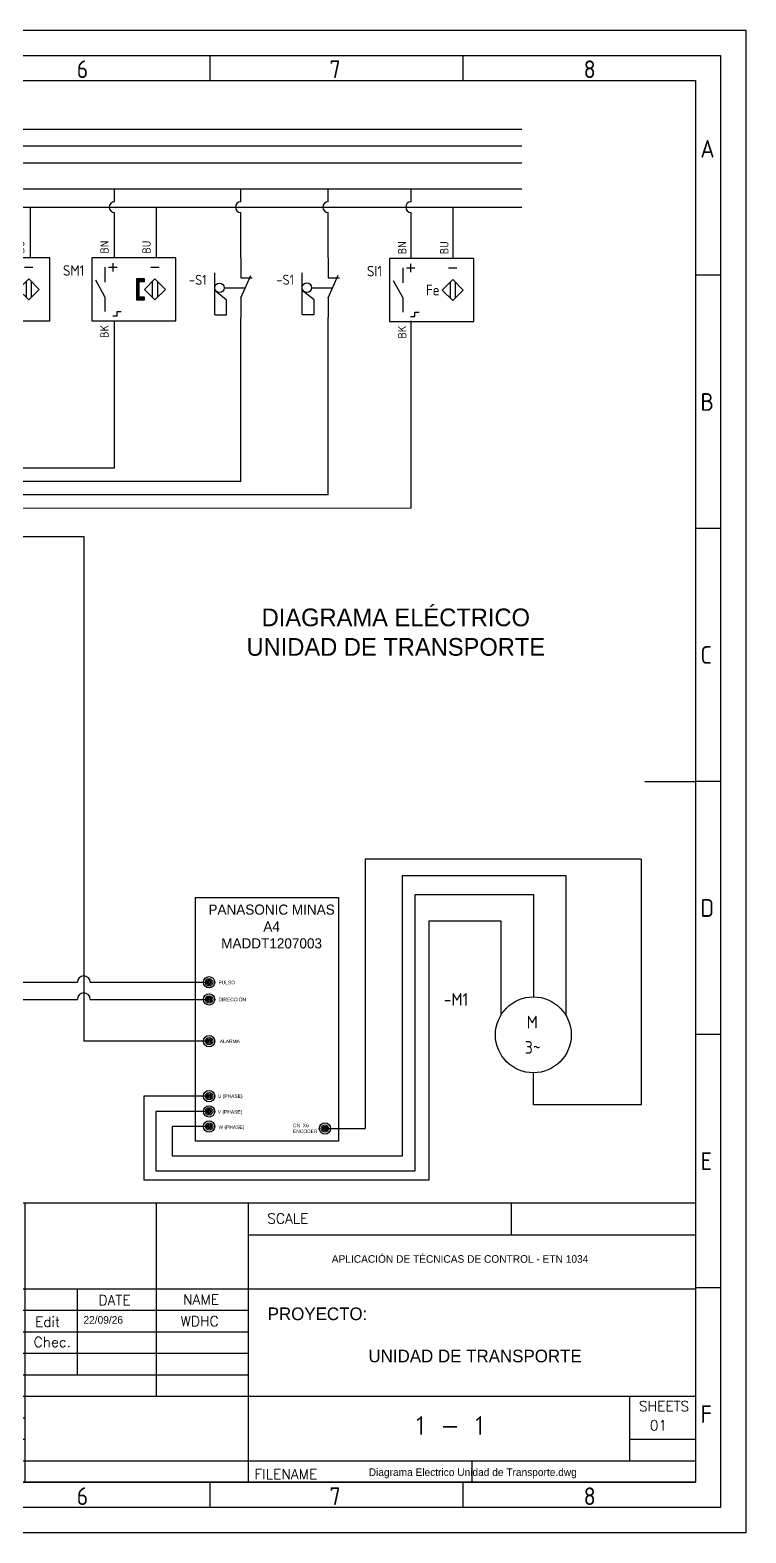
# Model space of a CAD drawing. Header units: inches. Extents: x 9 to 429, y 10 to 307.
# Drawn here: x 287 to 428.5, y 9.6 to 306.6 of the extents above; entities that cross this region are included whole.
import ezdxf
from ezdxf.enums import TextEntityAlignment as Align

# ---------------------------------------------------------------- set-up
doc = ezdxf.new("R2010")
doc.units = ezdxf.units.IN
doc.header["$MEASUREMENT"] = 0
for name, color, linetype in [('025', 5, 'Continuous'), ('035', 5, 'Continuous'), ('07', 7, 'Continuous'), ('MISC', 2, 'Continuous'), ('RED_0.5mm^2', 1, 'Continuous'), ('RED_2.5mm^2', 1, 'Continuous'), ('SYMS', 7, 'Continuous'), ('TAGS', 51, 'Continuous'), ('TERMS', 4, 'Continuous'), ('YEL_14_THHN', 2, 'Continuous')]:
    doc.layers.add(name, color=color, linetype=linetype)
doc.styles.add('ISO Proportional', font='isocp.shx')
doc.styles.add('WD', font='romans.shx')
doc.styles.add('WD_IEC', font='isocp2.shx', dxfattribs={"width": 0.9})

# ---------------------------------------------------------------- blocks, each defined once
blk = doc.blocks.new('IEC_border_a3')
at = {"layer": '035'}
for p, q in [((314, 292), (314, 287)), ((364, 292), (364, 287)), ((414.97, 248.54), (409.98, 248.54)), ((414.98, 198.5), (410, 198.5)), ((414.98, 148.5), (410, 148.5)), ((414.98, 98.5), (410, 98.5)), ((415, 48.46), (410.02, 48.46)), ((314, 10), (314, 5)), ((364, 10), (364, 5))]:
    blk.add_line(p, q, dxfattribs=at)
for points in [[(0, 297), (420, 297), (420, 0), (0, 0)], [(18, 287), (410, 287), (410, 10), (18, 10)]]:
    blk.add_lwpolyline(points, close=True, dxfattribs=at)
at = {"layer": '07'}
blk.add_line((400, 148.5), (410, 148.5), dxfattribs=at)
blk.add_lwpolyline([(13, 292), (415, 292), (415, 5), (13, 5)], close=True, dxfattribs=at)
at = {"layer": '035', "style": 'ISO Proportional'}
for s, p in [('6', (287.69, 287.5)), ('7', (337.67, 287.5)), ('8', (387.92, 287.5)), ('A', (410.98, 271.79)), ('B', (411, 221.75)), ('C', (411, 171.75)), ('D', (411, 121.75)), ('E', (411.02, 71.72)), ('F', (411.02, 21.72)), ('6', (287.69, 5.5)), ('7', (337.67, 5.5)), ('8', (387.92, 5.5))]:
    blk.add_text(s, height=3.5, dxfattribs=at).set_placement(p)
blk = doc.blocks.new('IEC_tblock_a3')
at = {"layer": '035'}
for p, q in [((-106.6, 55.25), (-106.6, 17)), ((-36.4, 55.25), (-36.4, 48.88)), ((-88.4, 48.88), (0, 48.88)), ((-179.4, 38.25), (-179.4, 0)), ((-153.4, 38.25), (-153.4, 0)), ((-140.4, 38.25), (-140.4, 0)), ((-122.2, 38.25), (-122.2, 21.25)), ((-187.2, 34), (-88.4, 34)), ((-187.2, 29.75), (-88.4, 29.75)), ((-187.2, 25.5), (-88.4, 25.5)), ((-187.2, 21.25), (-88.4, 21.25)), ((-187.2, 17), (-132.6, 17)), ((-187.2, 12.75), (-132.6, 12.75)), ((-187.2, 8.5), (-132.6, 8.5)), ((-13, 8.5), (0, 8.5)), ((-187.2, 4.25), (0, 4.25)), ((-44.2, 4.25), (-44.2, 0))]:
    blk.add_line(p, q, dxfattribs=at)
at = {"layer": '07'}
for p, q in [((-187.2, 55.25), (-187.2, 0)), ((-187.2, 55.25), (0, 55.25)), ((-132.6, 55.25), (-132.6, 0)), ((-88.4, 55.25), (-88.4, 0)), ((0, 55.25), (0, 0)), ((-187.2, 38.25), (0, 38.25)), ((-132.6, 17), (0, 17)), ((-13, 17), (-13, 4.25)), ((-187.2, 0), (0, 0))]:
    blk.add_line(p, q, dxfattribs=at)
at = {"style": 'WD'}
for tag, p in [('SCALE', (-69.88, 51.07)), ('SH', (-8.74, 10.06)), ('FILENAME', (-68.15, 0.8))]:
    blk.add_attdef(tag, p, '', height=2, dxfattribs=at)
for tag, height, p in [('EDDATE', 2, (-114.97, 30.8)), ('EDBY', 2, (-98.02, 30.86)), ('PROJDESC', 5, (-45.9, 29.2)), ('CKDATE', 2, (-114.85, 26.58)), ('CKBY', 2, (-97.88, 26.3)), ('DWGDESC', 5, (-44.85, 19.72)), ('DWGNO', 3.5, (-48.54, 9.46))]:
    blk.add_attdef(tag, text='', height=height, dxfattribs=at).set_placement(p, align=Align.CENTER)
at = {"style": 'WD', "flags": 1}
blk.add_attdef('WD_TB', (-120.95, 11.91), '', height=2, dxfattribs=at)
at = {"layer": '025', "style": 'WD'}
for s, p in [('SCALE', (-80.57, 51.13)), ('NAME', (-97.74, 35.14)), ('No:', (-183.81, 1.19)), ('Revision', (-166.53, 1.47)), ('Date', (-146.79, 1.28)), ('By', (-136.33, 1.37))]:
    blk.add_text(s, height=2, dxfattribs=at).set_placement(p, align=Align.CENTER)
for s, p in [('DATE', (-118, 35)), ('Edit', (-130.55, 30.72)), ('Chec.', (-130.82, 26.72)), ('SHEETS', (-11.17, 14.05)), ('FILENAME', (-87.18, 0.61))]:
    blk.add_text(s, height=2, dxfattribs=at).set_placement(p)
blk = doc.blocks.new('VLS12C')
for p, q in [((0, 7.5), (0, 2.5)), ((-4.14, 0), (1.11, 0)), ((0, -2.5), (2.5, 3.12)), ((0, 2.5), (2.87, 2.5)), ((0, -2.5), (0, -7.5))]:
    blk.add_line(p, q)
at = {"linetype": 'Continuous'}
for p, q in [((-6.54, -6.75), (-6.54, 3.75)), ((-6.54, -0.6), (-3.54, -3)), ((-3.54, -6.75), (-3.54, -3)), ((-6.54, -6.75), (-3.54, -6.75))]:
    blk.add_line(p, q, dxfattribs=at)
blk.add_circle((-5.34, 0), 1.2, dxfattribs=at)
at = {"style": 'WD_IEC'}
for tag, p in [('INST', (-8.55, 6.75)), ('LOC', (-8.55, 3.75)), ('TAG1', (-8.55, 0.75)), ('XREF', (-8.55, -3.75)), ('DESC2', (-8.55, -9.75)), ('DESC1', (-8.55, -6.75)), ('DESC3', (-8.55, -12.75))]:
    blk.add_attdef(tag, text='', height=2.5, dxfattribs=at).set_placement(p, align=Align.RIGHT)
at = {"style": 'WD_IEC', "flags": 1}
for tag, p, height in [('X2TERM01', (0, 7.5), 0.32), ('MFG', (2.75, 6.5), 1.5), ('CAT', (2.75, 4), 1.5), ('X1LINK', (2, 0), 0.32), ('ASSYCODE', (1, -4), 1), ('CONTACT', (1.05, -1.35), 1), ('COMMON', (2.3, -2.6), 1), ('X8TERM02', (0, -7.5), 0.32), ('FAMILY', (1, -5.5), 1), ('CATDESC', (1, -7), 1)]:
    blk.add_attdef(tag, p, '', height=height, dxfattribs=at)
at = {"style": 'WD_IEC'}
blk.add_attdef('TERM01', text='', height=2, rotation=90, dxfattribs=at).set_placement((-1, 7.5), align=Align.RIGHT)
blk.add_attdef('TERM02', (-1, -7.5), '', height=2, rotation=90, dxfattribs=at)
at = {"lineweight": 15, "style": 'WD_IEC'}
blk.add_attdef('WDTAGALT', text='', height=2.5, dxfattribs=at).set_placement((-8.55, -15.75), align=Align.RIGHT)
blk = doc.blocks.new('VPX11IN3')
for p, q in [((-1.875, 5.25), (-1.875, 1.75)), ((-1, 5.25), (1, 5.25)), ((0, 6.25), (0, 4.25)), ((9, 5.25), (11, 5.25)), ((-1.875, -1.75), (-4.0625, 2.1875)), ((9.375, 1.875), (9.375, -1.875)), ((10.625, 1.875), (10.625, -1.875)), ((-1.875, -1.75), (-1.875, -5.25)), ((0, -6.25), (1, -6.25)), ((1, -6.25), (1, -5.25)), ((1, -5.25), (2, -5.25))]:
    blk.add_line(p, q)
for points in [[(-5, -7.5), (15, -7.5), (15, 7.5), (-5, 7.5)], [(10, 2.5), (12.5, 0), (10, -2.5), (7.5, 0)]]:
    blk.add_lwpolyline(points, close=True)
at = {"style": 'WD_IEC'}
blk.add_text('Fe', height=2.5, dxfattribs=at).set_placement((6.875, 0), align=Align.MIDDLE_RIGHT)
for tag, p in [('TERM02', (-1, 8.5)), ('TERM03', (9, 8.5))]:
    blk.add_attdef(tag, p, '', height=2, rotation=90, dxfattribs=at)
for tag, p in [('INST', (-6.75, 10.25)), ('LOC', (-6.75, 6.75)), ('TAG1', (-6.75, 3.25)), ('DESC1', (-6.75, -5.2)), ('DESC2', (-6.75, -8.7)), ('DESC3', (-6.75, -12.2)), ('WDTAGALT', (-6.25, -15.125))]:
    blk.add_attdef(tag, text='', height=2.5, dxfattribs=at).set_placement(p, align=Align.RIGHT)
at = {"style": 'WD_IEC', "flags": 1}
for tag, p, height in [('X2TERM02', (0, 7.5), 0.32), ('X2TERM03', (10, 7.5), 0.32), ('MFG', (17.75, 6.5), 1.5), ('CAT', (17.75, 4), 1.5), ('ASSYCODE', (16, -4), 1), ('FAMILY', (16, -5.5), 1), ('CATDESC', (16, -7), 1), ('X8TERM01', (0, -7.5), 0.32)]:
    blk.add_attdef(tag, p, '', height=height, dxfattribs=at)
at = {"lineweight": 15, "style": 'WD_IEC'}
blk.add_attdef('XREF', text='', height=2.5, dxfattribs=at).set_placement((-6.75, -1.35), align=Align.RIGHT)
at = {"style": 'WD_IEC'}
blk.add_attdef('TERM01', text='', height=2, rotation=90, dxfattribs=at).set_placement((-1, -8.5), align=Align.RIGHT)
blk = doc.blocks.new('VPX11M3')
for p, q in [((-1.875, 5.25), (-1.875, 1.75)), ((-1, 5.25), (1, 5.25)), ((0, 6.25), (0, 4.25)), ((9, 5.25), (11, 5.25)), ((-1.875, -1.75), (-4.0625, 2.1875)), ((9.375, 1.875), (9.375, -1.875)), ((10.625, 1.875), (10.625, -1.875)), ((-1.875, -1.75), (-1.875, -5.25)), ((0, -6.25), (1, -6.25)), ((1, -6.25), (1, -5.25)), ((1, -5.25), (2, -5.25))]:
    blk.add_line(p, q)
for points in [[(-5, -7.5), (15, -7.5), (15, 7.5), (-5, 7.5)], [(6.25, 1.875), (7.5, 1.875), (7.5, 2.5), (5.625, 2.5), (5.625, -2.5), (7.5, -2.5), (7.5, -1.875), (6.25, -1.875)], [(10, 2.5), (12.5, 0), (10, -2.5), (7.5, 0)]]:
    blk.add_lwpolyline(points, close=True)
for points in [[(5.625, 2.5), (5.625, 1.875), (7.5, 2.5), (7.5, 1.875)], [(5.625, 1.875), (5.625, -1.875), (6.25, 1.875), (6.25, -1.875)], [(5.625, -1.875), (5.625, -2.5), (7.5, -1.875), (7.5, -2.5)]]:
    blk.add_solid(points)
at = {"style": 'WD_IEC'}
for tag, p in [('TERM02', (-1, 8.5)), ('TERM03', (9, 8.5))]:
    blk.add_attdef(tag, p, '', height=2, rotation=90, dxfattribs=at)
for tag, p in [('INST', (-6.75, 10.25)), ('LOC', (-6.75, 6.75)), ('TAG1', (-6.75, 3.25)), ('DESC1', (-6.75, -5.2)), ('DESC2', (-6.75, -8.7)), ('DESC3', (-6.75, -12.2))]:
    blk.add_attdef(tag, text='', height=2.5, dxfattribs=at).set_placement(p, align=Align.RIGHT)
at = {"style": 'WD_IEC', "flags": 1}
for tag, p, height in [('X2TERM02', (0, 7.5), 0.32), ('X2TERM03', (10, 7.5), 0.32), ('MFG', (17.75, 6.5), 1.5), ('CAT', (17.75, 4), 1.5), ('ASSYCODE', (16, -4), 1), ('FAMILY', (16, -5.5), 1), ('CATDESC', (16, -7), 1), ('X8TERM01', (0, -7.5), 0.32)]:
    blk.add_attdef(tag, p, '', height=height, dxfattribs=at)
at = {"lineweight": 15, "style": 'WD_IEC'}
for tag, p in [('XREF', (-6.75, -1.35)), ('WDTAGALT', (-6.75, -15.125))]:
    blk.add_attdef(tag, text='', height=2.5, dxfattribs=at).set_placement(p, align=Align.RIGHT)
at = {"style": 'WD_IEC'}
blk.add_attdef('TERM01', text='', height=2, rotation=90, dxfattribs=at).set_placement((-1, -8.5), align=Align.RIGHT)
blk = doc.blocks.new('WDDOT')
for radius in [0.72, 0.449, 0.223]:
    blk.add_circle((0, 0), radius)
blk = doc.blocks.new('VMO13')
blk.add_circle((0, 0), 7.5)
at = {"style": 'WD_IEC'}
for tag, p in [('INST', (-12.88, 12.75)), ('LOC', (-12.88, 9.25)), ('TAG1', (-12.88, 5.75)), ('DESC1', (-12.88, 1.5)), ('DESC2', (-12.88, -2)), ('DESC3', (-12.88, -5.5)), ('RATING1', (-12.88, -9)), ('RATING2', (-12.88, -12.5)), ('RATING3', (-12.88, -16)), ('RATING4', (-12.95, -19.58))]:
    blk.add_attdef(tag, text='', height=2.5, dxfattribs=at).set_placement(p, align=Align.RIGHT)
blk.add_attdef('TERM02', (-0.69, 7.75), '', height=2, rotation=90, dxfattribs=at)
at = {"style": 'WD_IEC', "flags": 1}
for tag, p, height in [('MFG', (12.75, 9), 1.5), ('X2TERM02', (0, 7.5), 0.32), ('CAT', (12.75, 6.5), 1.5), ('X0TERM01', (-6.4, 3.9), 0.32), ('X0TERM03', (6.4, 3.9), 0.32), ('X4LINK', (-7.5, 0), 0.32), ('X1LINK', (7.5, 0), 0.32), ('X8TERM04', (0, -7.5), 0.32), ('ASSYCODE', (1, -9), 1), ('FAMILY', (1, -10.5), 1), ('CATDESC', (1, -12), 1)]:
    blk.add_attdef(tag, p, '', height=height, dxfattribs=at)
at = {"style": 'WD_IEC'}
for tag, p in [('TERM01', (-7.35, 4.34)), ('TERM03', (9.35, 4.53)), ('TERM04', (-0.59, -7.92))]:
    blk.add_attdef(tag, text='', height=2, rotation=90, dxfattribs=at).set_placement(p, align=Align.RIGHT)
for tag, p in [('M', (-0.22, 1.27)), ('3~', (-0.12, -3.73))]:
    blk.add_attdef(tag, text='', height=2.5, dxfattribs=at).set_placement(p, align=Align.CENTER)
at = {"lineweight": 15, "style": 'WD_IEC'}
blk.add_attdef('XREF', text='', height=2.5, dxfattribs=at).set_placement((-13.19, -22.86), align=Align.RIGHT)

msp = doc.modelspace()

# ---------------------------------------------------------------- linework, layer by layer
msp.add_lwpolyline([(319.69, 135.12), (348, 135.12), (348, 87), (319.69, 87)], close=True)
for centre in [(322.38, 118.38), (322.38, 115), (322.38, 106.75), (322.38, 95.88), (322.38, 92.88), (322.38, 89.88), (345.3, 89.5)]:
    msp.add_circle(centre, 1.12)
at = {"layer": 'RED_0.5mm^2'}
for p, q in [((220.27, 206.5), (297.62, 206.5)), ((297.62, 206.5), (297.62, 106.75)), ((407.8, 142.75), (353.25, 142.75)), ((353.25, 142.75), (353.25, 89.5)), ((407.8, 142.75), (407.8, 94.15)), ((360.62, 84.12), (360.62, 139.5)), ((360.62, 139.5), (392.9, 139.5)), ((392.9, 139.5), (392.9, 111.9)), ((363.12, 81.12), (363.12, 135.75)), ((363.12, 135.75), (386.5, 135.75)), ((386.5, 135.75), (386.5, 115.5)), ((365.88, 79.38), (365.88, 130.5)), ((365.88, 130.5), (380.1, 130.5)), ((380.1, 130.5), (380.1, 111.9)), ((197.86, 118.38), (296.36, 118.38)), ((298.89, 118.38), (322.38, 118.38)), ((322.38, 106.75), (297.62, 106.75)), ((386.5, 94.15), (386.5, 100.5)), ((322.38, 95.88), (309.5, 95.88)), ((309.5, 95.88), (309.5, 79.38)), ((311.88, 92.88), (311.88, 81.12)), ((322.38, 92.88), (311.88, 92.88)), ((407.8, 94.15), (386.5, 94.15)), ((315.12, 89.88), (315.12, 84.12)), ((322.38, 89.88), (315.12, 89.88)), ((345.3, 89.5), (353.25, 89.5)), ((315.12, 84.12), (360.62, 84.12)), ((311.88, 81.12), (363.12, 81.12)), ((309.5, 79.38), (365.88, 79.38))]:
    msp.add_line(p, q, dxfattribs=at)
msp.add_arc((297.62, 118.38), 1.27, 0, 180, dxfattribs=at)
at = {"layer": 'RED_2.5mm^2', "color": 140}
msp.add_line((55.78, 283.68), (384.23, 283.68), dxfattribs=at)
at = {"layer": 'RED_2.5mm^2', "color": 42}
msp.add_line((55.78, 280.35), (384.23, 280.35), dxfattribs=at)
at = {"layer": 'RED_2.5mm^2'}
for p, q in [((105.7, 275.17), (384.23, 275.17)), ((303.69, 272.62), (303.69, 275.17)), ((328.65, 272.62), (328.65, 275.17)), ((345.93, 272.64), (345.93, 275.19)), ((362.32, 272.64), (362.32, 275.19)), ((109.03, 271.56), (384.23, 271.56)), ((287.05, 261.54), (287.05, 271.56)), ((303.69, 261.54), (303.69, 270.5)), ((312.01, 261.54), (312.01, 271.56)), ((328.65, 261.54), (328.65, 270.5)), ((345.93, 261.56), (345.93, 270.52)), ((362.32, 261.56), (362.32, 270.52)), ((370.64, 261.56), (370.64, 271.58)), ((193.64, 115), (296.36, 115)), ((298.89, 115), (322.38, 115))]:
    msp.add_line(p, q, dxfattribs=at)
for centre, radius, start, end in [((303.69, 271.56), 1.06, 90, 270), ((328.65, 271.56), 1.06, 90, 270), ((345.93, 271.58), 1.06, 90, 270), ((362.32, 271.58), 1.06, 90, 270), ((297.62, 115), 1.27, 0, 180)]:
    msp.add_arc(centre, radius, start, end, dxfattribs=at)
at = {"layer": 'TAGS', "color": 60, "true_color": 0xc0f600}
msp.add_line((55.77, 286.98), (384.23, 286.98), dxfattribs=at)
at = {"layer": 'YEL_14_THHN', "color": 1}
for p, q in [((328.65, 217.34), (328.65, 249.72)), ((345.93, 214.7), (345.93, 249.75)), ((303.69, 219.99), (303.69, 249.06)), ((362.32, 212.05), (362.32, 249.08)), ((303.69, 219.99), (206.32, 219.99)), ((328.65, 217.34), (210.54, 217.34)), ((345.93, 214.7), (214.77, 214.69)), ((362.32, 212.05), (219, 212.03))]:
    msp.add_line(p, q, dxfattribs=at)

# ---------------------------------------------------------------- block references
msp.add_blockref('IEC_border_a3', (8.53, 9.57))
ref = msp.add_blockref('IEC_tblock_a3', (418.53, 19.57))
ref.add_attrib('EDBY', 'WDHC', dxfattribs={"height": 2, "style": 'WD'}).set_placement((320.51, 50.43), align=Align.CENTER)
ref.add_attrib('DWGNO', '1 - 1', dxfattribs={"height": 3.5, "style": 'WD'}).set_placement((369.99, 29.02), align=Align.CENTER)
ref.add_attrib('SH', '01', (409.53, 29.82), dxfattribs={"height": 2, "style": 'WD'})
at = {"layer": 'SYMS'}
ref = msp.add_blockref('VPX11M3', (278.4, 255.32), dxfattribs=dict(at, xscale=0.8320911766307083, yscale=0.8320911766307083, zscale=0.8320911766307083))
ref.add_attrib('TERM03', 'BU', (285.88, 262.39), dxfattribs={"layer": 'TERMS', "height": 1.664, "rotation": 90, "style": 'WD_IEC'})
ref.add_attrib('TERM02', 'BN', (277.56, 262.39), dxfattribs={"layer": 'TERMS', "height": 1.664, "rotation": 90, "style": 'WD_IEC'})
ref.add_attrib('TERM01', 'BK', dxfattribs={"layer": 'TERMS', "height": 1.664, "rotation": 90, "style": 'WD_IEC'}).set_placement((277.56, 248.25), align=Align.RIGHT)
ref.add_attrib('TAG1', 'SM2', dxfattribs={"layer": 'TAGS', "height": 2.08, "style": 'WD_IEC'}).set_placement((272.78, 258.02), align=Align.RIGHT)
ref = msp.add_blockref('VPX11M3', (303.36, 255.32), dxfattribs=dict(at, xscale=0.8320911766307083, yscale=0.8320911766307083, zscale=0.8320911766307083))
ref.add_attrib('TERM03', 'BU', (310.85, 262.39), dxfattribs={"layer": 'TERMS', "height": 1.664, "rotation": 90, "style": 'WD_IEC'})
ref.add_attrib('TERM02', 'BN', (302.53, 262.39), dxfattribs={"layer": 'TERMS', "height": 1.664, "rotation": 90, "style": 'WD_IEC'})
ref.add_attrib('TERM01', 'BK', dxfattribs={"layer": 'TERMS', "height": 1.664, "rotation": 90, "style": 'WD_IEC'}).set_placement((302.53, 248.25), align=Align.RIGHT)
ref.add_attrib('TAG1', 'SM1', dxfattribs={"layer": 'TAGS', "height": 2.08, "style": 'WD_IEC'}).set_placement((297.74, 258.02), align=Align.RIGHT)
ref = msp.add_blockref('VPX11IN3', (362.23, 255.18), dxfattribs=dict(at, xscale=0.8320911766307083, yscale=0.8320911766307083, zscale=0.8320911766307083))
ref.add_attrib('TERM03', 'BU', (369.72, 262.26), dxfattribs={"layer": 'TERMS', "height": 1.664, "rotation": 90, "style": 'WD_IEC'})
ref.add_attrib('TERM02', 'BN', (361.39, 262.26), dxfattribs={"layer": 'TERMS', "height": 1.664, "rotation": 90, "style": 'WD_IEC'})
ref.add_attrib('TERM01', 'BK', dxfattribs={"layer": 'TERMS', "height": 1.664, "rotation": 90, "style": 'WD_IEC'}).set_placement((361.39, 248.11), align=Align.RIGHT)
ref.add_attrib('TAG1', 'SI1', dxfattribs={"layer": 'TAGS', "height": 2.08, "style": 'WD_IEC'}).set_placement((356.61, 257.89), align=Align.RIGHT)
ref = msp.add_blockref('VLS12C', (328.65, 255.63), dxfattribs=dict(at, xscale=0.7877028887378238, yscale=0.7877028887378238, zscale=0.7877028887378238))
ref.add_attrib('TAG1', '-S1', dxfattribs={"layer": 'TAGS', "height": 1.969, "style": 'WD_IEC'}).set_placement((321.91, 256.22), align=Align.RIGHT)
ref = msp.add_blockref('VLS12C', (345.93, 255.65), dxfattribs=dict(at, xscale=0.7877028887378238, yscale=0.7877028887378238, zscale=0.7877028887378238))
ref.add_attrib('TAG1', '-S1', dxfattribs={"layer": 'TAGS', "height": 1.969, "style": 'WD_IEC'}).set_placement((339.19, 256.24), align=Align.RIGHT)
for p in [(322.38, 118.38), (322.38, 115), (322.38, 106.75), (322.38, 95.88), (322.38, 92.88), (322.38, 89.88), (345.3, 89.5)]:
    msp.add_blockref('WDDOT', p, dxfattribs=at)
ref = msp.add_blockref('VMO13', (386.5, 108), dxfattribs=at)
ref.add_attrib('M', 'M', dxfattribs={"layer": 'MISC', "color": 5, "height": 2.5, "style": 'WD_IEC'}).set_placement((386.28, 109.27), align=Align.CENTER)
ref.add_attrib('3~', '3~', dxfattribs={"layer": 'MISC', "color": 5, "height": 2.5, "style": 'WD_IEC'}).set_placement((386.38, 104.27), align=Align.CENTER)
ref.add_attrib('TAG1', '-M1', dxfattribs={"layer": 'TAGS', "color": 5, "height": 2.5, "style": 'WD_IEC'}).set_placement((373.62, 113.75), align=Align.RIGHT)

# ---------------------------------------------------------------- texts
at = {"attachment_point": 1}
for s, width, insert, char_height in [('\\pxqc;DIAGRAMA ELÉCTRICO ^JUNIDAD DE TRANSPORTE', 85.375, (316.62, 192.25), 3.5), ('\\pxqc;PANASONIC MINAS A4\\PMADDT1207003', 25.5, (322, 133.75), 2), ('PULSO', 8.972, (324.25, 118.7), 0.7), ('DIRECCIÓN', 8.972, (324.25, 115.33), 0.7), ('ALARMA', 8.972, (324.5, 107.08), 0.7), ('U (PHASE)', 8.972, (324.12, 96.25), 0.7), ('V (PHASE)', 8.972, (324.12, 93.12), 0.7), ('W (PHASE)', 8.972, (324.25, 90.12), 0.7), ('CN  X6^JENCODER', 8.972, (338.98, 90.45), 0.7)]:
    msp.add_mtext_dynamic_manual_height_columns(s, width=width, gutter_width=1, heights=[0], dxfattribs=dict(at, insert=insert, char_height=char_height))
at = {"lineweight": 50, "attachment_point": 1}
for s, width, heights, insert, char_height in [('APLICACIÓN DE TÉCNICAS DE CONTROL - ETN 1034', 65.3804, [0], (346.65, 64.46), 1.5), ('\\pxql;PROYECTO:\\P\\pqc;^JUNIDAD DE TRANSPORTE', 81.9987, [0], (333.98, 54.12), 2.5), ('22/09/26', 13.0311, [0], (297.56, 52.42), 1.5), ('Diagrama Electrico Unidad de Transporte.dwg', 63.7693, [0.344], (353.95, 22.32), 1.5)]:
    msp.add_mtext_dynamic_manual_height_columns(s, width=width, gutter_width=12.5, heights=heights, dxfattribs=dict(at, insert=insert, char_height=char_height))

doc.saveas('drawing.dxf')
